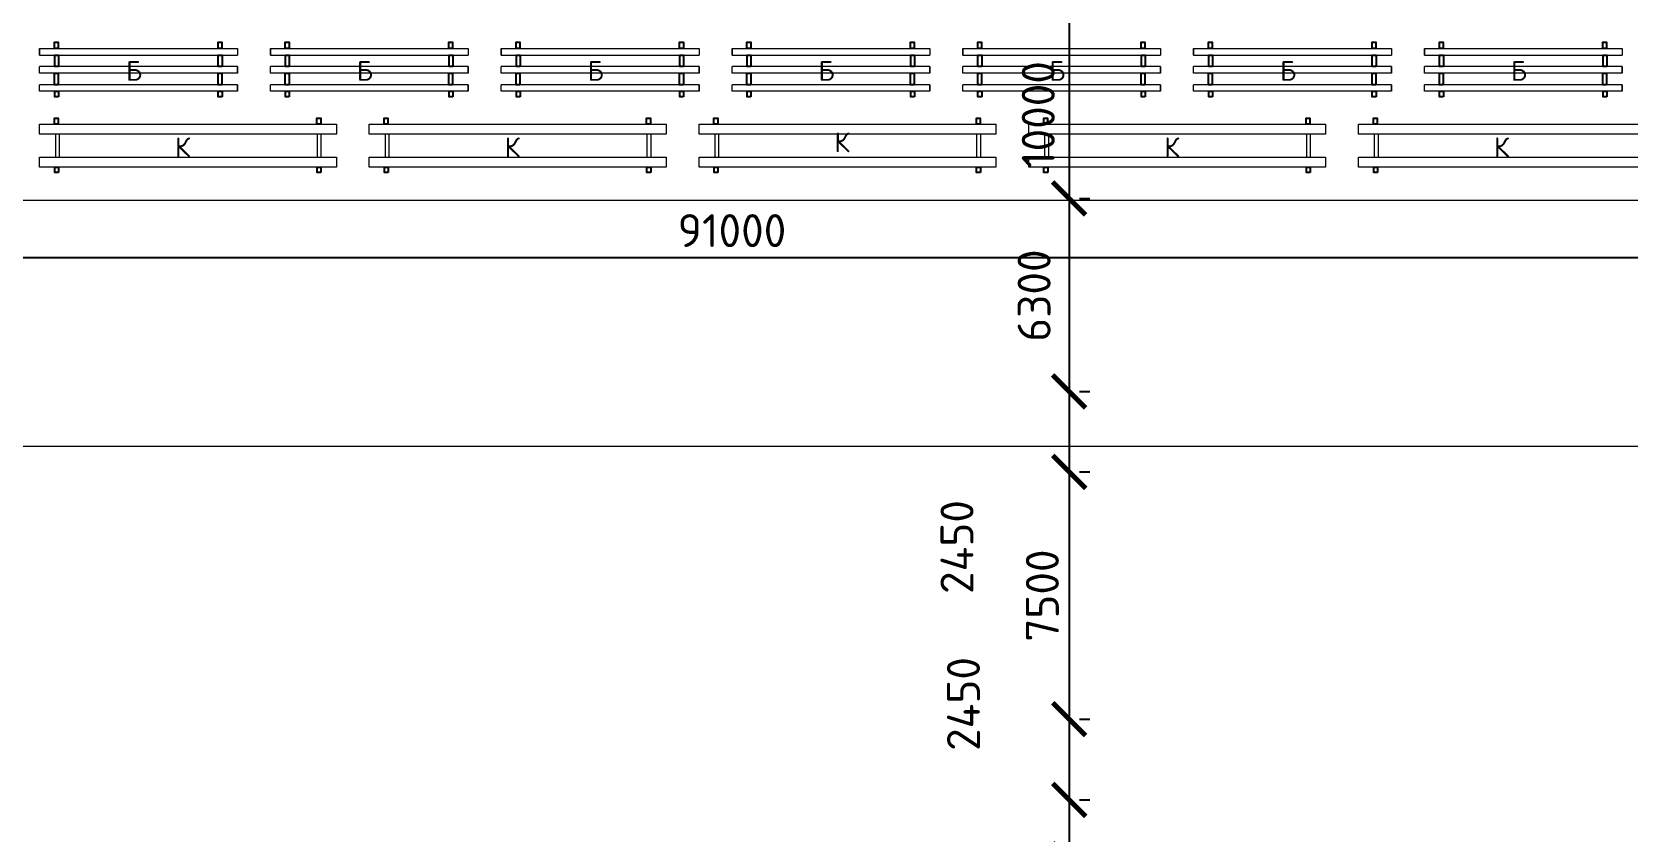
# Model space of a CAD drawing. Header units: millimetres. Extents: x -782 to 10910, y 3841 to 13237.
# Drawn here: x 6320.1 to 6417, y 9159.2 to 9207.8 of the extents above; entities that cross this region are included whole.
import ezdxf

# ---------------------------------------------------------------- set-up
doc = ezdxf.new("R2010")
doc.units = ezdxf.units.MM
doc.layers.add('1', color=7, linetype='Continuous')
doc.styles.add('2.5', font='isocpeur.ttf', dxfattribs={"height": 2})
doc.styles.add('Isocpeur', font='isocpeur.ttf')
doc.dimstyles.new('М500 стройгенп', dxfattribs={"dimtxt": 2, "dimasz": 2, "dimexe": 1.25, "dimexo": 0.625, "dimtad": 1, "dimlfac": 500, "dimtxsty": '2.5', "dimblk": 'ARCHTICK', "dimcen": 2.5, "dimadec": 0, "dimazin": 0, "dimtfac": 1, "dimtmove": 0, "dimatfit": 3, "dimfxl": 1, "dimarcsym": 0})
pattern_1 = [(50, (6851.526, 4552.808), (4.5546167, -0.398477), [0.47625, -5.23875]), (355, (6851.526, 4552.808), (-0.8810855, 4.776421), [0.381, -4.1910146]), (100.45144, (6851.9056, 4552.775), (3.673531, 4.377944), [0.40475, -4.452256]), (46.1842, (6851.526, 4554.078), (6.776976, -1.051058), [0.714375, -7.858125]), (96.63556, (6852.091, 4553.9905), (5.935103, 6.185653), [0.607126, -6.67839]), (351.18415, (6851.526, 4554.078), (5.935103, 6.185653), [0.571499, -6.286493]), (21, (6852.161, 4553.7606), (3.7903598, -2.55663), [0.47625, -5.23875]), (326, (6852.161, 4553.7606), (1.5450507, 4.604699), [0.381, -4.191]), (71.45144, (6852.477, 4553.5475), (5.3354105, 2.0480692), [0.40475, -4.4522484]), (37.5, (6851.526, 4552.808), (0.0772151, 2.11387597), [0, -4.1402, 0, -4.2545, 0, -4.206875]), (7.5, (6851.526, 4552.808), (1.6704916, 2.5045144), [0, -2.4257, 0, -4.04495, 0, -1.603375]), (327.5, (6850.11, 4552.808), (3.3897649, -0.1432186), [0, -1.5875, 0, -4.953, 0, -6.57225]), (317.5, (6849.475, 4552.808), (3.7032295, 0.6356623), [0, -2.06375, 0, -3.2893, 0, -4.66725])]

# ---------------------------------------------------------------- blocks, each defined once
blk = doc.blocks.new('_ArchTick')
at = {"color": 0, "linetype": 'ByBlock', "const_width": 0.15}
blk.add_lwpolyline([(-0.5, -0.5), (0.5, 0.5)], dxfattribs=at)
blk = doc.blocks.new('*D579')
at = {"color": 0, "lineweight": -2, "transparency": 16777216}
for p, q in [((6383.03, 9217.715), (6383.03, 9197.715)), ((6383.655, 9217.715), (6384.28, 9217.715)), ((6383.655, 9197.715), (6384.28, 9197.715))]:
    blk.add_line(p, q, dxfattribs=at)
at = {"layer": 'Defpoints', "color": 0, "lineweight": -3, "transparency": 16777216}
for p in [(6383.03, 9217.715), (6383.03, 9197.715), (6383.03, 9197.715)]:
    blk.add_point(p, dxfattribs=at)
at = {"color": 0, "lineweight": -2, "transparency": 16777216, "xscale": 2, "yscale": 2, "zscale": 2}
for p, rotation in [((6383.03, 9217.715), 90), ((6383.03, 9197.715), 270)]:
    blk.add_blockref('_ArchTick', p, dxfattribs=dict(at, rotation=rotation))
at = {"color": 0, "lineweight": 20, "transparency": 16777216, "insert": (6381.155, 9202.804), "char_height": 2, "attachment_point": 5, "rotation": 90, "style": '2.5'}
blk.add_mtext('10000', dxfattribs=at)
blk = doc.blocks.new('*D580')
at = {"color": 0, "lineweight": -2, "transparency": 16777216}
for p, q in [((6383.03, 9197.715), (6383.03, 9186.003)), ((6383.655, 9197.715), (6384.28, 9197.715)), ((6383.655, 9186.003), (6384.28, 9186.003))]:
    blk.add_line(p, q, dxfattribs=at)
at = {"layer": 'Defpoints', "color": 0, "lineweight": -3, "transparency": 16777216}
for p in [(6383.03, 9197.715), (6383.03, 9186.003), (6383.03, 9186.003)]:
    blk.add_point(p, dxfattribs=at)
at = {"color": 0, "lineweight": -2, "transparency": 16777216, "xscale": 2, "yscale": 2, "zscale": 2}
for p, rotation in [((6383.03, 9197.715), 90), ((6383.03, 9186.003), 270)]:
    blk.add_blockref('_ArchTick', p, dxfattribs=dict(at, rotation=rotation))
at = {"color": 0, "lineweight": 20, "transparency": 16777216, "insert": (6380.905, 9191.82), "char_height": 2, "attachment_point": 5, "rotation": 90, "style": '2.5'}
blk.add_mtext('6300', dxfattribs=at)
blk = doc.blocks.new('*D581')
at = {"color": 0, "lineweight": -2, "transparency": 16777216}
for p, q in [((6383.03, 9186.003), (6383.03, 9181.115)), ((6383.655, 9186.003), (6384.28, 9186.003)), ((6383.655, 9181.115), (6384.28, 9181.115))]:
    blk.add_line(p, q, dxfattribs=at)
at = {"layer": 'Defpoints', "color": 0, "lineweight": -3, "transparency": 16777216}
for p in [(6383.03, 9186.003), (6383.03, 9181.115), (6383.03, 9181.115)]:
    blk.add_point(p, dxfattribs=at)
at = {"color": 0, "lineweight": -2, "transparency": 16777216, "xscale": 2, "yscale": 2, "zscale": 2}
for p, rotation in [((6383.03, 9186.003), 90), ((6383.03, 9181.115), 270)]:
    blk.add_blockref('_ArchTick', p, dxfattribs=dict(at, rotation=rotation))
at = {"color": 0, "lineweight": 20, "transparency": 16777216, "insert": (6376.225, 9176.562), "char_height": 2, "attachment_point": 5, "rotation": 90, "style": '2.5'}
blk.add_mtext('2450', dxfattribs=at)
blk = doc.blocks.new('*D582')
at = {"color": 0, "lineweight": -2, "transparency": 16777216}
for p, q in [((6383.03, 9181.115), (6383.03, 9166.115)), ((6383.655, 9181.115), (6384.28, 9181.115)), ((6383.655, 9166.115), (6384.28, 9166.115))]:
    blk.add_line(p, q, dxfattribs=at)
at = {"layer": 'Defpoints', "color": 0, "lineweight": -3, "transparency": 16777216}
for p in [(6383.03, 9181.115), (6383.03, 9166.115), (6383.03, 9166.115)]:
    blk.add_point(p, dxfattribs=at)
at = {"color": 0, "lineweight": -2, "transparency": 16777216, "xscale": 2, "yscale": 2, "zscale": 2}
for p, rotation in [((6383.03, 9181.115), 90), ((6383.03, 9166.115), 270)]:
    blk.add_blockref('_ArchTick', p, dxfattribs=dict(at, rotation=rotation))
at = {"color": 0, "lineweight": 20, "transparency": 16777216, "insert": (6381.405, 9173.615), "char_height": 2, "attachment_point": 5, "rotation": 90, "style": '2.5'}
blk.add_mtext('7500', dxfattribs=at)
blk = doc.blocks.new('*D583')
at = {"color": 0, "lineweight": -2, "transparency": 16777216}
for p, q in [((6383.03, 9166.115), (6383.03, 9161.215)), ((6383.655, 9166.115), (6384.28, 9166.115)), ((6383.655, 9161.215), (6384.28, 9161.215))]:
    blk.add_line(p, q, dxfattribs=at)
at = {"layer": 'Defpoints', "color": 0, "lineweight": -3, "transparency": 16777216}
for p in [(6383.03, 9166.115), (6383.03, 9161.215), (6383.03, 9161.215)]:
    blk.add_point(p, dxfattribs=at)
at = {"color": 0, "lineweight": -2, "transparency": 16777216, "xscale": 2, "yscale": 2, "zscale": 2}
for p, rotation in [((6383.03, 9166.115), 90), ((6383.03, 9161.215), 270)]:
    blk.add_blockref('_ArchTick', p, dxfattribs=dict(at, rotation=rotation))
at = {"color": 0, "lineweight": 20, "transparency": 16777216, "insert": (6376.619, 9167.037), "char_height": 2, "attachment_point": 5, "rotation": 90, "style": '2.5'}
blk.add_mtext('2450', dxfattribs=at)
blk = doc.blocks.new('*D584')
at = {"color": 0, "lineweight": -2, "transparency": 16777216}
for p, q in [((6383.03, 9161.215), (6383.03, 9157.615)), ((6383.655, 9161.215), (6384.28, 9161.215)), ((6383.03, 9157.615), (6383.03, 9149.565)), ((6383.655, 9157.615), (6384.28, 9157.615))]:
    blk.add_line(p, q, dxfattribs=at)
at = {"layer": 'Defpoints', "color": 0, "lineweight": -3, "transparency": 16777216}
for p in [(6383.03, 9161.215), (6383.03, 9157.615), (6383.03, 9157.615)]:
    blk.add_point(p, dxfattribs=at)
at = {"color": 0, "lineweight": -2, "transparency": 16777216, "xscale": 2, "yscale": 2, "zscale": 2}
for p, rotation in [((6383.03, 9161.215), 90), ((6383.03, 9157.615), 270)]:
    blk.add_blockref('_ArchTick', p, dxfattribs=dict(at, rotation=rotation))
at = {"color": 0, "lineweight": 20, "transparency": 16777216, "insert": (6381.405, 9152.59), "char_height": 2, "attachment_point": 5, "rotation": 90, "style": '2.5'}
blk.add_mtext('1300', dxfattribs=at)
blk = doc.blocks.new('*D632')
at = {"color": 0, "lineweight": -2, "transparency": 16777216}
for p, q in [((6271.58, 9196.99), (6271.58, 9192.886)), ((6453.58, 9196.99), (6453.58, 9192.886)), ((6271.58, 9194.136), (6453.58, 9194.136))]:
    blk.add_line(p, q, dxfattribs=at)
at = {"layer": 'Defpoints', "color": 0, "lineweight": -3, "transparency": 16777216}
for p in [(6271.58, 9197.615), (6453.58, 9197.615), (6453.58, 9194.136)]:
    blk.add_point(p, dxfattribs=at)
at = {"color": 0, "lineweight": -2, "transparency": 16777216, "xscale": 2, "yscale": 2, "zscale": 2, "rotation": 180}
blk.add_blockref('_ArchTick', (6271.58, 9194.136), dxfattribs=at)
at = {"color": 0, "lineweight": -2, "transparency": 16777216, "xscale": 2, "yscale": 2, "zscale": 2}
blk.add_blockref('_ArchTick', (6453.58, 9194.136), dxfattribs=at)
at = {"color": 0, "lineweight": 20, "transparency": 16777216, "insert": (6362.58, 9195.761), "char_height": 2, "attachment_point": 5, "style": '2.5'}
blk.add_mtext('91000', dxfattribs=at)

msp = doc.modelspace()

# ---------------------------------------------------------------- hatches: boundary and pattern name
at = {"lineweight": 25}
h = msp.add_hatch(dxfattribs=at)
h.set_pattern_fill('ANSI31', color=256)
h.set_pattern_definition([(45, (6851.526, 4552.808), (-2.245064, 2.245064), [])])
h.paths.add_polyline_path([(6483.334411, 9016.61547), (6477.797726, 9016.61547), (6477.797726, 9009.61547), (6482.37745, 9009.61547)])
h.paths.add_polyline_path([(6455.687315, 9019.200794), (6456.000766, 9021.499274, -0.033531004), (6453.579968, 9023.61547), (6271.579968, 9023.61547, -0.033546474), (6269.15799, 9021.498375), (6269.472099, 9019.200722, -0.454591532), (6271.288814, 9017.61547), (6453.871122, 9017.61547, -0.454492205)])
h.paths.add_polyline_path([(6481.777404, 9237.86163), (6480.697928, 9237.968929, -0.097320235), (6472.527177, 9233.622041), (6242.782491, 9233.615504), (6241.687304, 9225.604406, -0.071737884), (6248.463912, 9226.615189), (6254.609405, 9226.644907, -0.164269753), (6269.15799, 9221.732565), (6269.472099, 9224.030218, -0.374956444), (6268.088819, 9225.61547, -1), (6271.288814, 9225.61547), (6453.871122, 9225.61547, -1), (6457.071117, 9225.61547, -0.381458001), (6455.651717, 9224.025698), (6455.969685, 9221.678496, -0.164703998), (6470.550531, 9226.61547), (6483.300888, 9226.61547)])
h.paths.add_polyline_path([(6247.829412, 9227.743028, -1), (6248.149412, 9227.743028, -1)], flags=16)
h.paths.add_polyline_path([(6455.651717, 9224.025698, -0.447745786), (6453.871122, 9225.61547), (6271.288814, 9225.61547, -0.454591532), (6269.472099, 9224.030218), (6269.15799, 9221.732565, -0.033546474), (6271.579968, 9219.61547), (6453.609888, 9219.6159, -0.032682346), (6455.969685, 9221.678496)])
h.paths.add_polyline_path([(6383.454763, 9225.01787), (6383.454763, 9231.61787), (6378.654763, 9231.61787), (6378.654763, 9225.01787)], flags=24)
h.paths.add_polyline_path([(6383.454763, 9217.669368), (6383.454763, 9224.269368), (6378.654763, 9224.269368), (6378.654763, 9217.669368)], flags=9)
h.paths.add_polyline_path([(6283.517122, 9217.94047), (6289.717122, 9217.94047), (6289.717122, 9222.74047), (6283.517122, 9222.74047)], flags=9)
at = {"lineweight": 20}
h = msp.add_hatch(dxfattribs=at)
h.set_pattern_fill('AR-CONC', color=256, scale=0.025)
h.set_pattern_definition(pattern_1)
h.paths.add_polyline_path([(6535.172605, 9016.61547), (6483.334411, 9016.61547), (6482.37745, 9009.61547), (6535.172605, 9009.61547)])
edge = h.paths.add_edge_path()
edge.add_line((6483.334411, 9016.61547), (6464.488928, 9016.61547))
edge.add_arc((6464.488928, 9028.615856), 12.000386, 223.86662461, 270, ccw=False)
edge.add_line((6455.837191, 9020.299805), (6455.687315, 9019.200794))
edge.add_arc((6455.471119, 9017.61547), 1.599997, 0, 82.23429528, ccw=False)
edge.add_arc((6455.471119, 9017.61547), 1.599997, -180, 0, ccw=False)
edge.add_line((6453.871122, 9017.61547), (6271.288814, 9017.61547))
edge.add_arc((6269.688817, 9017.61547), 1.599997, -180, 0, ccw=False)
edge.add_arc((6269.688817, 9017.61547), 1.599997, 97.78457087, 180, ccw=False)
edge.add_line((6269.472099, 9019.200722), (6269.321957, 9020.298985))
edge.add_arc((6260.671008, 9028.615856), 12.000386, 270, 316.12794469, ccw=False)
edge.add_line((6260.671008, 9016.61547), (6241.825525, 9016.61547))
edge.add_line((6241.825525, 9016.61547), (6242.782486, 9009.61547))
edge.add_line((6242.782486, 9009.61547), (6482.37745, 9009.61547))
edge.add_line((6482.37745, 9009.61547), (6483.334411, 9016.61547))
edge = h.paths.add_edge_path()
edge.add_arc((6464.488928, 9028.615856), 12.000386, 204.62550124, 223.86662461, ccw=False)
edge.add_line((6453.579968, 9023.61547), (6360.832219, 9023.61547))
edge.add_arc((6359.698326, 9024.008259), 1.199998, 199.10645728, 340.89354272, ccw=False)
edge.add_line((6358.564434, 9023.61547), (6271.579968, 9023.61547))
edge.add_arc((6260.671008, 9028.615856), 12.000386, 316.12794469, 335.37449876, ccw=False)
edge.add_line((6269.321957, 9020.298985), (6269.472099, 9019.200722))
edge.add_arc((6269.688817, 9017.61547), 1.599997, 0, 97.78457087, ccw=False)
edge.add_line((6271.288814, 9017.61547), (6453.871122, 9017.61547))
edge.add_arc((6455.471119, 9017.61547), 1.599997, 82.23429528, 180, ccw=False)
edge.add_line((6455.687315, 9019.200794), (6455.837191, 9020.299805))
edge = h.paths.add_edge_path()
edge.add_line((6482.352619, 9233.61547), (6242.782486, 9233.61547))
edge.add_line((6242.782486, 9233.61547), (6241.825525, 9226.61547))
edge.add_line((6241.825525, 9226.61547), (6260.671008, 9226.61547))
edge.add_arc((6260.671008, 9214.615084), 12.000386, 43.87205531, 90, ccw=False)
edge.add_line((6269.321957, 9222.931955), (6269.472099, 9224.030218))
edge.add_arc((6269.688817, 9225.61547), 1.599997, 180, 262.21542913, ccw=False)
edge.add_arc((6269.688817, 9225.61547), 1.599997, 0, 180, ccw=False)
edge.add_line((6271.288814, 9225.61547), (6453.871122, 9225.61547))
edge.add_arc((6455.471119, 9225.61547), 1.599997, 0, 180, ccw=False)
edge.add_arc((6455.471119, 9225.61547), 1.599997, -83.51900907, 0, ccw=False)
edge.add_line((6455.651717, 9224.025698), (6455.969685, 9221.678496))
edge.add_arc((6515.411446, 9128.924688), 110.1662, 117.53133097, 122.65399107, ccw=False)
edge.add_line((6464.488928, 9226.61547), (6483.300888, 9226.61547))
edge.add_line((6483.300888, 9226.61547), (6482.352619, 9233.61547))
edge = h.paths.add_edge_path()
edge.add_line((6242.782486, 9233.61547), (6233.531591, 9233.61547))
edge.add_line((6233.531591, 9233.61547), (6233.535704, 9226.222901))
edge.add_arc((6236.579968, 9214.61547), 12, 90, 104.69589657, ccw=False)
edge.add_line((6236.579968, 9226.61547), (6241.825525, 9226.61547))
edge.add_line((6241.825525, 9226.61547), (6242.782486, 9233.61547))
edge = h.paths.add_edge_path()
edge.add_line((6455.969685, 9221.678496), (6455.651717, 9224.025698))
edge.add_arc((6455.471119, 9225.61547), 1.599997, 180, 276.48099093, ccw=False)
edge.add_line((6453.871122, 9225.61547), (6271.288814, 9225.61547))
edge.add_arc((6269.688817, 9225.61547), 1.599997, -97.78457087, 0, ccw=False)
edge.add_line((6269.472099, 9224.030218), (6269.321957, 9222.931955))
edge.add_arc((6260.671008, 9214.615084), 12.000386, 24.62550124, 43.87205531, ccw=False)
edge.add_line((6271.579968, 9219.61547), (6356.189837, 9219.61547))
edge.add_arc((6356.775815, 9218.568271), 1.199998, 60.7700888, 119.2299112, ccw=False)
edge.add_line((6357.361792, 9219.61547), (6453.579968, 9219.61547))
edge.add_arc((6455.720235, 9219.551864), 2.141212, 83.30987815, 178.29773268, ccw=False)
h.paths.add_polyline_path([(6357.528508, 9218.900235), (6360.768503, 9218.900235), (6360.768503, 9219.61547), (6357.528508, 9219.61547)])
h.paths.add_polyline_path([(6483.300888, 9226.61547), (6535.172605, 9226.61547), (6535.172605, 9233.61547), (6482.352619, 9233.61547)])
edge = h.paths.add_edge_path()
edge.add_arc((6241.579968, 9209.61547), 24, 109.59180627, 180)
edge.add_line((6217.579968, 9209.61547), (6217.579968, 9033.61547))
edge.add_arc((6241.579968, 9033.61547), 24, 180, 270)
edge.add_line((6241.579968, 9009.61547), (6242.782486, 9009.61547))
edge.add_line((6242.782486, 9009.61547), (6241.825525, 9016.61547))
edge.add_line((6241.825525, 9016.61547), (6236.579968, 9016.61547))
edge.add_arc((6213.609405, 9005.644907), 25.455844, 25.52877937, 64.47122063)
edge.add_line((6224.579968, 9028.61547), (6224.579968, 9214.61547))
edge.add_arc((6236.579968, 9214.61547), 12, 104.69589657, 180, ccw=False)
edge.add_line((6233.535704, 9226.222901), (6233.532364, 9232.226))
at = {"lineweight": 25}
h = msp.add_hatch(dxfattribs=at)
h.set_pattern_fill('AR-CONC', color=256, scale=0.025)
h.set_pattern_definition(pattern_1)
h.paths.add_polyline_path([(6268.088819, 9017.61547, -0.374956444), (6269.472099, 9019.200722), (6269.321957, 9020.298985, -0.204033738), (6260.671008, 9016.61547), (6248.579968, 9016.61547, -0.072953131), (6241.687304, 9017.626534), (6242.782486, 9009.61547), (6476.297726, 9009.61547), (6476.297726, 9016.61547), (6464.488928, 9016.61547, -0.077886135), (6460.81763, 9017.190847), (6457.066094, 9017.488796, -0.96113778), (6453.871122, 9017.61547), (6271.288814, 9017.61547, -1)])
h.paths.add_polyline_path([(6218.011359, 9101.681619), (6224.611359, 9101.681619), (6224.611359, 9106.481619), (6218.011359, 9106.481619)], flags=24)
h.paths.add_polyline_path([(6219.504968, 9032.51418), (6226.104968, 9032.51418), (6226.104968, 9037.31418), (6219.504968, 9037.31418)], flags=24)
h.paths.add_polyline_path([(6217.393007, 9153.651999), (6221.083001, 9153.651999), (6221.083001, 9157.971991), (6217.393007, 9157.971991)], flags=9)
h.paths.add_polyline_path([(6383.454763, 9010.71307), (6383.454763, 9017.31307), (6378.654763, 9017.31307), (6378.654763, 9010.71307)], flags=24)
edge = h.paths.add_edge_path()
edge.add_arc((6241.579968, 9209.61547), 24, 109.59160183, 180)
edge.add_line((6217.579968, 9209.61547), (6217.579968, 9033.61547))
edge.add_arc((6241.579968, 9033.61547), 24, 180, 270)
edge.add_line((6241.579968, 9009.61547), (6242.782486, 9009.61547))
edge.add_line((6242.782486, 9009.61547), (6241.825525, 9016.61547))
edge.add_line((6241.825525, 9016.61547), (6241.687304, 9017.626534))
edge.add_arc((6248.579968, 9040.61547), 24, 180, 253.30994122, ccw=False)
edge.add_line((6224.579968, 9040.61547), (6224.579968, 9214.61547))
edge.add_arc((6236.579968, 9214.61547), 12, 104.69537151, 180, ccw=False)
edge.add_line((6233.53581, 9226.222929), (6233.532445, 9232.226029))
at = {"lineweight": 20}
h = msp.add_hatch(dxfattribs=at)
h.set_pattern_fill('ANSI31', color=256, angle=90)
h.set_pattern_definition([(135, (4026.885, 5926.6053), (-2.245064, -2.245064), [])])
h.paths.add_polyline_path([(6271.579968, 9023.61547, -0.084176912), (6269.321957, 9020.298985), (6269.472099, 9019.200722, -0.454591532), (6271.288814, 9017.61547), (6453.871122, 9017.61547, -0.454492205), (6455.687315, 9019.200794), (6455.837191, 9020.299805, -0.084153049), (6453.579968, 9023.61547), (6360.832219, 9023.61547, -0.71189231), (6358.564434, 9023.61547)])
h.paths.add_polyline_path([(6271.288814, 9225.61547, -0.454591532), (6269.472099, 9224.030218), (6269.321957, 9222.931955, -0.084176912), (6271.579968, 9219.61547), (6356.189837, 9219.61547, -0.260759243), (6357.361792, 9219.61547), (6453.579968, 9219.61547, -0.083164554), (6455.804605, 9222.8971), (6455.651717, 9224.025698, -0.447745786), (6453.871122, 9225.61547)])
h.paths.add_polyline_path([(6357.530891, 9218.960623), (6362.930891, 9218.960623), (6362.930891, 9223.760623), (6357.530891, 9223.760623)], flags=9)
h.paths.add_polyline_path([(6491.235542, 9218.314538), (6496.235542, 9218.314538), (6496.235542, 9223.114538), (6491.235542, 9223.114538)], flags=9)

# ---------------------------------------------------------------- linework, layer by layer
for p, q in [((6320.579968, 9206.81547), (6332.579968, 9206.81547)), ((6320.579968, 9206.401111), (6320.579968, 9206.81547)), ((6320.579968, 9206.81547), (6320.579968, 9206.41547)), ((6320.579968, 9206.41547), (6332.579968, 9206.41547)), ((6332.579968, 9206.81547), (6332.579968, 9206.41547)), ((6334.579968, 9206.81547), (6346.579968, 9206.81547)), ((6334.579968, 9206.401111), (6334.579968, 9206.81547)), ((6334.579968, 9206.81547), (6334.579968, 9206.41547)), ((6334.579968, 9206.41547), (6346.579968, 9206.41547)), ((6346.579968, 9206.81547), (6346.579968, 9206.41547)), ((6348.579968, 9206.81547), (6360.579968, 9206.81547)), ((6348.579968, 9206.401111), (6348.579968, 9206.81547)), ((6348.579968, 9206.81547), (6348.579968, 9206.41547)), ((6348.579968, 9206.41547), (6360.579968, 9206.41547)), ((6360.579968, 9206.81547), (6360.579968, 9206.41547)), ((6362.579968, 9206.81547), (6374.579968, 9206.81547)), ((6362.579968, 9206.401111), (6362.579968, 9206.81547)), ((6362.579968, 9206.81547), (6362.579968, 9206.41547)), ((6362.579968, 9206.41547), (6374.579968, 9206.41547)), ((6374.579968, 9206.81547), (6374.579968, 9206.41547)), ((6376.579968, 9206.81547), (6388.579968, 9206.81547)), ((6376.579968, 9206.401111), (6376.579968, 9206.81547)), ((6376.579968, 9206.81547), (6376.579968, 9206.41547)), ((6376.579968, 9206.41547), (6388.579968, 9206.41547)), ((6388.579968, 9206.81547), (6388.579968, 9206.41547)), ((6390.579968, 9206.81547), (6402.579968, 9206.81547)), ((6390.579968, 9206.401111), (6390.579968, 9206.81547)), ((6390.579968, 9206.81547), (6390.579968, 9206.41547)), ((6390.579968, 9206.41547), (6402.579968, 9206.41547)), ((6402.579968, 9206.81547), (6402.579968, 9206.41547)), ((6404.579968, 9206.81547), (6416.579968, 9206.81547)), ((6404.579968, 9206.401111), (6404.579968, 9206.81547)), ((6404.579968, 9206.81547), (6404.579968, 9206.41547)), ((6404.579968, 9206.41547), (6416.579968, 9206.41547)), ((6416.579968, 9206.81547), (6416.579968, 9206.41547)), ((6320.579968, 9205.31547), (6320.579968, 9205.71547)), ((6332.579968, 9205.71547), (6320.579968, 9205.71547)), ((6332.579968, 9205.31547), (6320.579968, 9205.31547)), ((6332.579968, 9205.71547), (6332.579968, 9205.31547)), ((6332.579968, 9205.31547), (6332.579968, 9205.71547)), ((6334.579968, 9205.31547), (6334.579968, 9205.71547)), ((6346.579968, 9205.71547), (6334.579968, 9205.71547)), ((6346.579968, 9205.31547), (6334.579968, 9205.31547)), ((6346.579968, 9205.71547), (6346.579968, 9205.31547)), ((6346.579968, 9205.31547), (6346.579968, 9205.71547)), ((6348.579968, 9205.31547), (6348.579968, 9205.71547)), ((6360.579968, 9205.71547), (6348.579968, 9205.71547)), ((6360.579968, 9205.31547), (6348.579968, 9205.31547)), ((6360.579968, 9205.71547), (6360.579968, 9205.31547)), ((6360.579968, 9205.31547), (6360.579968, 9205.71547)), ((6362.579968, 9205.31547), (6362.579968, 9205.71547)), ((6374.579968, 9205.71547), (6362.579968, 9205.71547)), ((6374.579968, 9205.31547), (6362.579968, 9205.31547)), ((6374.579968, 9205.71547), (6374.579968, 9205.31547)), ((6374.579968, 9205.31547), (6374.579968, 9205.71547)), ((6376.579968, 9205.31547), (6376.579968, 9205.71547)), ((6388.579968, 9205.71547), (6376.579968, 9205.71547)), ((6388.579968, 9205.31547), (6376.579968, 9205.31547)), ((6388.579968, 9205.71547), (6388.579968, 9205.31547)), ((6388.579968, 9205.31547), (6388.579968, 9205.71547)), ((6390.579968, 9205.31547), (6390.579968, 9205.71547)), ((6402.579968, 9205.71547), (6390.579968, 9205.71547)), ((6402.579968, 9205.31547), (6390.579968, 9205.31547)), ((6402.579968, 9205.71547), (6402.579968, 9205.31547)), ((6402.579968, 9205.31547), (6402.579968, 9205.71547)), ((6404.579968, 9205.31547), (6404.579968, 9205.71547)), ((6416.579968, 9205.71547), (6404.579968, 9205.71547)), ((6416.579968, 9205.31547), (6404.579968, 9205.31547)), ((6416.579968, 9205.71547), (6416.579968, 9205.31547)), ((6416.579968, 9205.31547), (6416.579968, 9205.71547)), ((6320.579968, 9204.21547), (6320.579968, 9204.61547)), ((6332.579968, 9204.61547), (6320.579968, 9204.61547)), ((6332.579968, 9204.21547), (6320.579968, 9204.21547)), ((6332.579968, 9204.61547), (6332.579968, 9204.21547)), ((6332.579968, 9204.21547), (6332.579968, 9204.61547)), ((6334.579968, 9204.21547), (6334.579968, 9204.61547)), ((6346.579968, 9204.61547), (6334.579968, 9204.61547)), ((6346.579968, 9204.21547), (6334.579968, 9204.21547)), ((6346.579968, 9204.61547), (6346.579968, 9204.21547)), ((6346.579968, 9204.21547), (6346.579968, 9204.61547)), ((6348.579968, 9204.21547), (6348.579968, 9204.61547)), ((6360.579968, 9204.61547), (6348.579968, 9204.61547)), ((6360.579968, 9204.21547), (6348.579968, 9204.21547)), ((6360.579968, 9204.61547), (6360.579968, 9204.21547)), ((6360.579968, 9204.21547), (6360.579968, 9204.61547)), ((6362.579968, 9204.21547), (6362.579968, 9204.61547)), ((6374.579968, 9204.61547), (6362.579968, 9204.61547)), ((6374.579968, 9204.21547), (6362.579968, 9204.21547)), ((6374.579968, 9204.61547), (6374.579968, 9204.21547)), ((6374.579968, 9204.21547), (6374.579968, 9204.61547)), ((6376.579968, 9204.21547), (6376.579968, 9204.61547)), ((6388.579968, 9204.61547), (6376.579968, 9204.61547)), ((6388.579968, 9204.21547), (6376.579968, 9204.21547)), ((6388.579968, 9204.61547), (6388.579968, 9204.21547)), ((6388.579968, 9204.21547), (6388.579968, 9204.61547)), ((6390.579968, 9204.21547), (6390.579968, 9204.61547)), ((6402.579968, 9204.61547), (6390.579968, 9204.61547)), ((6402.579968, 9204.21547), (6390.579968, 9204.21547)), ((6402.579968, 9204.61547), (6402.579968, 9204.21547)), ((6402.579968, 9204.21547), (6402.579968, 9204.61547)), ((6404.579968, 9204.21547), (6404.579968, 9204.61547)), ((6416.579968, 9204.61547), (6404.579968, 9204.61547)), ((6416.579968, 9204.21547), (6404.579968, 9204.21547)), ((6416.579968, 9204.61547), (6416.579968, 9204.21547)), ((6416.579968, 9204.21547), (6416.579968, 9204.61547)), ((6320.579968, 9202.21547), (6338.579968, 9202.21547)), ((6320.579968, 9201.61547), (6320.579968, 9202.21547)), ((6338.579968, 9202.21547), (6338.579968, 9201.61547)), ((6340.579968, 9202.21547), (6358.579968, 9202.21547)), ((6340.579968, 9201.61547), (6340.579968, 9202.21547)), ((6358.579968, 9202.21547), (6358.579968, 9201.61547)), ((6360.579968, 9202.21547), (6378.579968, 9202.21547)), ((6360.579968, 9201.61547), (6360.579968, 9202.21547)), ((6378.579968, 9202.21547), (6378.579968, 9201.61547)), ((6380.579968, 9202.21547), (6398.579968, 9202.21547)), ((6380.579968, 9201.61547), (6380.579968, 9202.21547)), ((6398.579968, 9202.21547), (6398.579968, 9201.61547)), ((6400.579968, 9202.21547), (6418.579968, 9202.21547)), ((6400.579968, 9201.61547), (6400.579968, 9202.21547)), ((6338.579968, 9201.61547), (6320.579968, 9201.61547)), ((6321.538808, 9201.61547), (6321.538808, 9200.21547)), ((6321.766646, 9201.61547), (6321.766646, 9200.21547)), ((6337.41827, 9201.61547), (6337.41827, 9200.21547)), ((6337.646107, 9201.61547), (6337.646107, 9200.21547)), ((6358.579968, 9201.61547), (6340.579968, 9201.61547)), ((6341.538808, 9201.61547), (6341.538808, 9200.21547)), ((6341.766646, 9201.61547), (6341.766646, 9200.21547)), ((6357.41827, 9201.61547), (6357.41827, 9200.21547)), ((6357.646107, 9201.61547), (6357.646107, 9200.21547)), ((6378.579968, 9201.61547), (6360.579968, 9201.61547)), ((6361.538808, 9201.61547), (6361.538808, 9200.21547)), ((6361.766646, 9201.61547), (6361.766646, 9200.21547)), ((6377.41827, 9201.61547), (6377.41827, 9200.21547)), ((6377.646107, 9201.61547), (6377.646107, 9200.21547)), ((6398.579968, 9201.61547), (6380.579968, 9201.61547)), ((6381.538808, 9201.61547), (6381.538808, 9200.21547)), ((6381.766646, 9201.61547), (6381.766646, 9200.21547)), ((6397.41827, 9201.61547), (6397.41827, 9200.21547)), ((6397.646107, 9201.61547), (6397.646107, 9200.21547)), ((6418.579968, 9201.61547), (6400.579968, 9201.61547)), ((6401.538808, 9201.61547), (6401.538808, 9200.21547)), ((6401.766646, 9201.61547), (6401.766646, 9200.21547)), ((6320.579968, 9200.21547), (6338.579968, 9200.21547)), ((6320.579968, 9199.61547), (6320.579968, 9200.21547)), ((6338.579968, 9200.21547), (6338.579968, 9199.61547)), ((6340.579968, 9200.21547), (6358.579968, 9200.21547)), ((6340.579968, 9199.61547), (6340.579968, 9200.21547)), ((6358.579968, 9200.21547), (6358.579968, 9199.61547)), ((6360.579968, 9200.21547), (6378.579968, 9200.21547)), ((6360.579968, 9199.61547), (6360.579968, 9200.21547)), ((6378.579968, 9200.21547), (6378.579968, 9199.61547)), ((6380.579968, 9200.21547), (6398.579968, 9200.21547)), ((6380.579968, 9199.61547), (6380.579968, 9200.21547)), ((6398.579968, 9200.21547), (6398.579968, 9199.61547)), ((6400.579968, 9200.21547), (6418.579968, 9200.21547)), ((6400.579968, 9199.61547), (6400.579968, 9200.21547)), ((6338.579968, 9199.61547), (6320.579968, 9199.61547)), ((6358.579968, 9199.61547), (6340.579968, 9199.61547)), ((6378.579968, 9199.61547), (6360.579968, 9199.61547)), ((6398.579968, 9199.61547), (6380.579968, 9199.61547)), ((6418.579968, 9199.61547), (6400.579968, 9199.61547)), ((6271.579968, 9197.61547), (6453.579968, 9197.61547)), ((6271.579968, 9197.61547), (6453.579968, 9197.61547))]:
    msp.add_line(p, q, dxfattribs=at)
at = {"color": 240, "lineweight": 20, "true_color": 0xed1f24}
msp.add_line((6233.640158, 9182.685207), (6435.922777, 9182.685207), dxfattribs=at)
at = {"linetype": 'Continuous'}
for points in [[(6321.711883, 9206.81547), (6321.484045, 9206.81547), (6321.484045, 9207.184951), (6321.711883, 9207.184951)], [(6331.62985, 9206.81547), (6331.402012, 9206.81547), (6331.402012, 9207.184951), (6331.62985, 9207.184951)], [(6335.711883, 9206.81547), (6335.484045, 9206.81547), (6335.484045, 9207.184951), (6335.711883, 9207.184951)], [(6345.62985, 9206.81547), (6345.402012, 9206.81547), (6345.402012, 9207.184951), (6345.62985, 9207.184951)], [(6349.711883, 9206.81547), (6349.484045, 9206.81547), (6349.484045, 9207.184951), (6349.711883, 9207.184951)], [(6359.62985, 9206.81547), (6359.402012, 9206.81547), (6359.402012, 9207.184951), (6359.62985, 9207.184951)], [(6363.711883, 9206.81547), (6363.484045, 9206.81547), (6363.484045, 9207.184951), (6363.711883, 9207.184951)], [(6373.62985, 9206.81547), (6373.402012, 9206.81547), (6373.402012, 9207.184951), (6373.62985, 9207.184951)], [(6377.711883, 9206.81547), (6377.484045, 9206.81547), (6377.484045, 9207.184951), (6377.711883, 9207.184951)], [(6387.62985, 9206.81547), (6387.402012, 9206.81547), (6387.402012, 9207.184951), (6387.62985, 9207.184951)], [(6391.711883, 9206.81547), (6391.484045, 9206.81547), (6391.484045, 9207.184951), (6391.711883, 9207.184951)], [(6401.62985, 9206.81547), (6401.402012, 9206.81547), (6401.402012, 9207.184951), (6401.62985, 9207.184951)], [(6405.711883, 9206.81547), (6405.484045, 9206.81547), (6405.484045, 9207.184951), (6405.711883, 9207.184951)], [(6415.62985, 9206.81547), (6415.402012, 9206.81547), (6415.402012, 9207.184951), (6415.62985, 9207.184951)], [(6321.728141, 9205.71547), (6321.500303, 9205.71547), (6321.500303, 9206.41547), (6321.728141, 9206.41547)], [(6331.646107, 9205.71547), (6331.41827, 9205.71547), (6331.41827, 9206.41547), (6331.646107, 9206.41547)], [(6335.728141, 9205.71547), (6335.500303, 9205.71547), (6335.500303, 9206.41547), (6335.728141, 9206.41547)], [(6345.646107, 9205.71547), (6345.41827, 9205.71547), (6345.41827, 9206.41547), (6345.646107, 9206.41547)], [(6349.728141, 9205.71547), (6349.500303, 9205.71547), (6349.500303, 9206.41547), (6349.728141, 9206.41547)], [(6359.646107, 9205.71547), (6359.41827, 9205.71547), (6359.41827, 9206.41547), (6359.646107, 9206.41547)], [(6363.728141, 9205.71547), (6363.500303, 9205.71547), (6363.500303, 9206.41547), (6363.728141, 9206.41547)], [(6373.646107, 9205.71547), (6373.41827, 9205.71547), (6373.41827, 9206.41547), (6373.646107, 9206.41547)], [(6377.728141, 9205.71547), (6377.500303, 9205.71547), (6377.500303, 9206.41547), (6377.728141, 9206.41547)], [(6387.646107, 9205.71547), (6387.41827, 9205.71547), (6387.41827, 9206.41547), (6387.646107, 9206.41547)], [(6391.728141, 9205.71547), (6391.500303, 9205.71547), (6391.500303, 9206.41547), (6391.728141, 9206.41547)], [(6401.646107, 9205.71547), (6401.41827, 9205.71547), (6401.41827, 9206.41547), (6401.646107, 9206.41547)], [(6405.728141, 9205.71547), (6405.500303, 9205.71547), (6405.500303, 9206.41547), (6405.728141, 9206.41547)], [(6415.646107, 9205.71547), (6415.41827, 9205.71547), (6415.41827, 9206.41547), (6415.646107, 9206.41547)], [(6321.711883, 9204.61547), (6321.484045, 9204.61547), (6321.484045, 9205.31547), (6321.711883, 9205.31547)], [(6331.62985, 9204.61547), (6331.402012, 9204.61547), (6331.402012, 9205.31547), (6331.62985, 9205.31547)], [(6335.711883, 9204.61547), (6335.484045, 9204.61547), (6335.484045, 9205.31547), (6335.711883, 9205.31547)], [(6345.62985, 9204.61547), (6345.402012, 9204.61547), (6345.402012, 9205.31547), (6345.62985, 9205.31547)], [(6349.711883, 9204.61547), (6349.484045, 9204.61547), (6349.484045, 9205.31547), (6349.711883, 9205.31547)], [(6359.62985, 9204.61547), (6359.402012, 9204.61547), (6359.402012, 9205.31547), (6359.62985, 9205.31547)], [(6363.711883, 9204.61547), (6363.484045, 9204.61547), (6363.484045, 9205.31547), (6363.711883, 9205.31547)], [(6373.62985, 9204.61547), (6373.402012, 9204.61547), (6373.402012, 9205.31547), (6373.62985, 9205.31547)], [(6377.711883, 9204.61547), (6377.484045, 9204.61547), (6377.484045, 9205.31547), (6377.711883, 9205.31547)], [(6387.62985, 9204.61547), (6387.402012, 9204.61547), (6387.402012, 9205.31547), (6387.62985, 9205.31547)], [(6391.711883, 9204.61547), (6391.484045, 9204.61547), (6391.484045, 9205.31547), (6391.711883, 9205.31547)], [(6401.62985, 9204.61547), (6401.402012, 9204.61547), (6401.402012, 9205.31547), (6401.62985, 9205.31547)], [(6405.711883, 9204.61547), (6405.484045, 9204.61547), (6405.484045, 9205.31547), (6405.711883, 9205.31547)], [(6415.62985, 9204.61547), (6415.402012, 9204.61547), (6415.402012, 9205.31547), (6415.62985, 9205.31547)], [(6321.728141, 9203.88246), (6321.500303, 9203.88246), (6321.500303, 9204.21547), (6321.728141, 9204.21547)], [(6331.646107, 9203.88246), (6331.41827, 9203.88246), (6331.41827, 9204.21547), (6331.646107, 9204.21547)], [(6335.728141, 9203.88246), (6335.500303, 9203.88246), (6335.500303, 9204.21547), (6335.728141, 9204.21547)], [(6345.646107, 9203.88246), (6345.41827, 9203.88246), (6345.41827, 9204.21547), (6345.646107, 9204.21547)], [(6349.728141, 9203.88246), (6349.500303, 9203.88246), (6349.500303, 9204.21547), (6349.728141, 9204.21547)], [(6359.646107, 9203.88246), (6359.41827, 9203.88246), (6359.41827, 9204.21547), (6359.646107, 9204.21547)], [(6363.728141, 9203.88246), (6363.500303, 9203.88246), (6363.500303, 9204.21547), (6363.728141, 9204.21547)], [(6373.646107, 9203.88246), (6373.41827, 9203.88246), (6373.41827, 9204.21547), (6373.646107, 9204.21547)], [(6377.728141, 9203.88246), (6377.500303, 9203.88246), (6377.500303, 9204.21547), (6377.728141, 9204.21547)], [(6387.646107, 9203.88246), (6387.41827, 9203.88246), (6387.41827, 9204.21547), (6387.646107, 9204.21547)], [(6391.728141, 9203.88246), (6391.500303, 9203.88246), (6391.500303, 9204.21547), (6391.728141, 9204.21547)], [(6401.646107, 9203.88246), (6401.41827, 9203.88246), (6401.41827, 9204.21547), (6401.646107, 9204.21547)], [(6405.728141, 9203.88246), (6405.500303, 9203.88246), (6405.500303, 9204.21547), (6405.728141, 9204.21547)], [(6415.646107, 9203.88246), (6415.41827, 9203.88246), (6415.41827, 9204.21547), (6415.646107, 9204.21547)], [(6321.711883, 9202.21547), (6321.484045, 9202.21547), (6321.484045, 9202.584951), (6321.711883, 9202.584951)], [(6337.62985, 9202.21547), (6337.402012, 9202.21547), (6337.402012, 9202.584951), (6337.62985, 9202.584951)], [(6341.711883, 9202.21547), (6341.484045, 9202.21547), (6341.484045, 9202.584951), (6341.711883, 9202.584951)], [(6357.62985, 9202.21547), (6357.402012, 9202.21547), (6357.402012, 9202.584951), (6357.62985, 9202.584951)], [(6361.711883, 9202.21547), (6361.484045, 9202.21547), (6361.484045, 9202.584951), (6361.711883, 9202.584951)], [(6377.62985, 9202.21547), (6377.402012, 9202.21547), (6377.402012, 9202.584951), (6377.62985, 9202.584951)], [(6381.711883, 9202.21547), (6381.484045, 9202.21547), (6381.484045, 9202.584951), (6381.711883, 9202.584951)], [(6397.62985, 9202.21547), (6397.402012, 9202.21547), (6397.402012, 9202.584951), (6397.62985, 9202.584951)], [(6401.711883, 9202.21547), (6401.484045, 9202.21547), (6401.484045, 9202.584951), (6401.711883, 9202.584951)], [(6321.728141, 9199.28246), (6321.500303, 9199.28246), (6321.500303, 9199.61547), (6321.728141, 9199.61547)], [(6337.646107, 9199.28246), (6337.41827, 9199.28246), (6337.41827, 9199.61547), (6337.646107, 9199.61547)], [(6341.728141, 9199.28246), (6341.500303, 9199.28246), (6341.500303, 9199.61547), (6341.728141, 9199.61547)], [(6357.646107, 9199.28246), (6357.41827, 9199.28246), (6357.41827, 9199.61547), (6357.646107, 9199.61547)], [(6361.728141, 9199.28246), (6361.500303, 9199.28246), (6361.500303, 9199.61547), (6361.728141, 9199.61547)], [(6377.646107, 9199.28246), (6377.41827, 9199.28246), (6377.41827, 9199.61547), (6377.646107, 9199.61547)], [(6381.728141, 9199.28246), (6381.500303, 9199.28246), (6381.500303, 9199.61547), (6381.728141, 9199.61547)], [(6397.646107, 9199.28246), (6397.41827, 9199.28246), (6397.41827, 9199.61547), (6397.646107, 9199.61547)], [(6401.728141, 9199.28246), (6401.500303, 9199.28246), (6401.500303, 9199.61547), (6401.728141, 9199.61547)]]:
    msp.add_lwpolyline(points, close=True, dxfattribs=at)

# ---------------------------------------------------------------- texts
at = {"layer": '1', "char_height": 1.199998, "width": 335.51997649, "attachment_point": 7, "style": 'Isocpeur'}
for s, insert in [('Б', (6325.822527, 9204.851085)), ('Б', (6339.822527, 9204.851085)), ('Б', (6353.822527, 9204.851085)), ('Б', (6367.822527, 9204.851085)), ('Б', (6381.822527, 9204.851085)), ('Б', (6381.822527, 9204.851085)), ('Б', (6395.822527, 9204.851085)), ('Б', (6409.822527, 9204.851085)), ('К', (6328.793603, 9200.21547)), ('К', (6348.793603, 9200.21547)), ('К', (6368.793603, 9200.51547)), ('К', (6388.793603, 9200.21547)), ('К', (6408.793603, 9200.21547))]:
    msp.add_mtext(s, dxfattribs=dict(at, insert=insert))

# ---------------------------------------------------------------- dimensions: what is measured, and where the dimension line sits
at = {"lineweight": 20}
dim = msp.add_linear_dim(base=(6383.029763, 9197.71547), p1=(6383.029763, 9217.71547), p2=(6383.029763, 9197.71547), angle=270, dimstyle='М500 стройгенп', override={"dimtmove": 2}, dxfattribs=at)
dim.commit()
dim.dimension.update_dxf_attribs({"geometry": '*D579', "text_midpoint": (6381.154763, 9202.803548), "dimtype": 160})
for base, p1, p2, text, picture, middle in [((6383.029763, 9186.003414), (6383.029763, 9197.71547), (6383.029763, 9186.003414), '6300', '*D580', (6380.904763, 9191.8204)), ((6383.029763, 9181.11547), (6383.029763, 9186.003414), (6383.029763, 9181.11547), '2450', '*D581', (6376.225242, 9176.56153)), ((6383.029763, 9161.21547), (6383.029763, 9166.11547), (6383.029763, 9161.21547), '2450', '*D583', (6376.61924, 9167.037136))]:
    dim = msp.add_linear_dim(base=base, p1=p1, p2=p2, angle=270, text=text, dimstyle='М500 стройгенп', override={"dimtmove": 2}, dxfattribs=at)
    dim.commit()
    dim.dimension.update_dxf_attribs({"geometry": picture, "text_midpoint": middle, "dimtype": 160})
dim = msp.add_linear_dim(base=(6453.579968, 9194.136417), p1=(6271.579968, 9197.61547), p2=(6453.579968, 9197.61547), dimstyle='М500 стройгенп', dxfattribs=at)
dim.commit()
dim.dimension.update_dxf_attribs({"geometry": '*D632', "text_midpoint": (6362.579968, 9195.761417)})
dim = msp.add_linear_dim(base=(6383.029763, 9166.11547), p1=(6383.029763, 9181.11547), p2=(6383.029763, 9166.11547), angle=270, dimstyle='М500 стройгенп', dxfattribs=at)
dim.commit()
dim.dimension.update_dxf_attribs({"geometry": '*D582', "text_midpoint": (6381.404763, 9173.61547)})
dim = msp.add_linear_dim(base=(6383.029763, 9157.61547), p1=(6383.029763, 9161.21547), p2=(6383.029763, 9157.61547), angle=270, text='1300', dimstyle='М500 стройгенп', dxfattribs=at)
dim.commit()
dim.dimension.update_dxf_attribs({"geometry": '*D584', "text_midpoint": (6381.404763, 9152.59047)})

doc.saveas('drawing.dxf')
